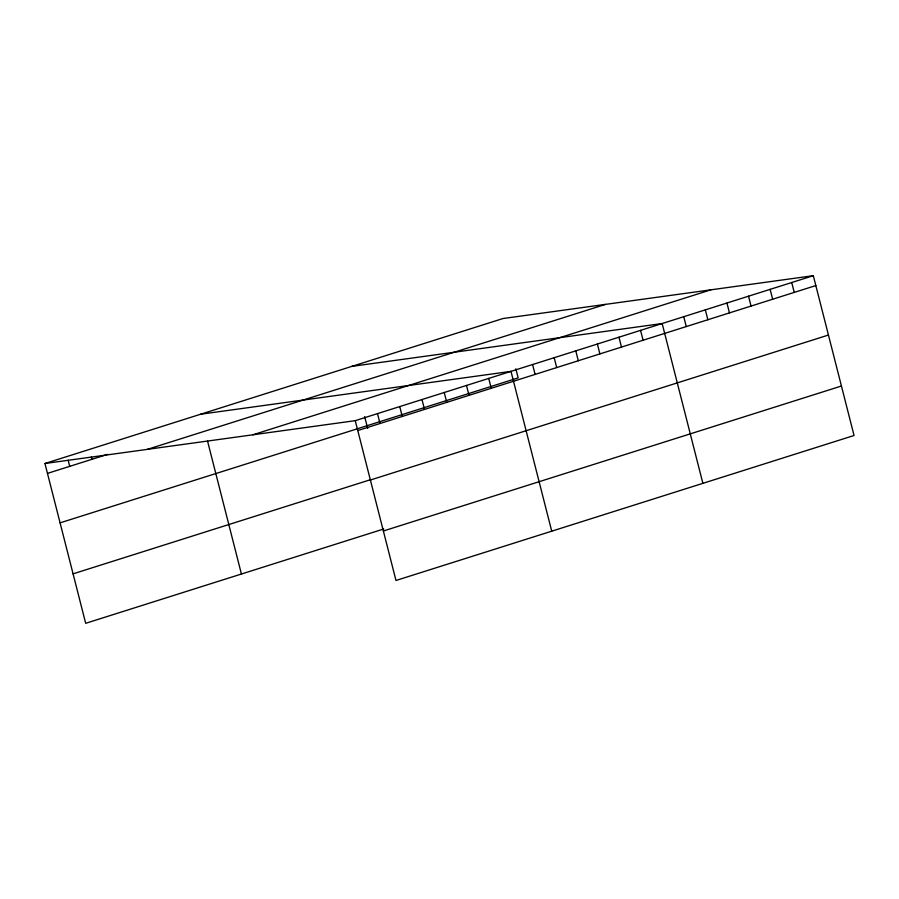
<?xml version="1.0" encoding="UTF-8"?>
<svg xmlns="http://www.w3.org/2000/svg" width="899" height="899" viewBox="0 0 899 899"><rect width="100%" height="100%" fill="white"/><g stroke="black" fill="none" stroke-linecap="round" stroke-linejoin="round"><path stroke-width="1.35" d="M44.95 463.502L503.013 318.527L813.314 275.69L854.05 435.498L395.987 580.473L355.251 420.665L44.95 463.502L85.686 623.31L383.693 528.994M47.467 473.391L107.678 454.332M147.346 449.365L605.42 304.39M252.855 434.801L710.918 289.826M355.251 420.665L813.314 275.69M60.076 522.858L518.15 377.895L515.824 368.781M357.768 430.542L815.831 285.567M73.077 573.843L371.085 479.515M370.377 480.021L828.451 335.046M383.367 530.994L841.442 386.019M351.857 366.376L662.158 323.528L702.883 483.336M200.691 414.214L510.992 371.366L551.728 531.174M791.727 282.522L794.244 292.411M770.128 289.354L772.646 299.243M748.53 296.187L751.047 306.076M726.943 303.03L729.46 312.908M705.344 309.863L707.861 319.741M683.746 316.695L686.263 326.573M640.56 330.36L643.077 340.249M618.962 337.204L621.479 347.081M597.374 344.036L599.891 353.914M575.776 350.868L578.293 360.746M554.177 357.701L556.695 367.59M532.59 364.533L535.107 374.422M488.741 378.412L491.259 388.301M466.491 385.457L469.008 395.335M444.241 392.492L446.758 402.381M421.991 399.538L424.519 409.416M399.752 406.584L402.269 416.462M377.501 413.619L380.019 423.508M364.657 416.619L367.669 428.418M207.523 441.027L241.426 574.023M91.338 456.838L91.968 459.31M68.144 460.176L69.717 466.345"/></g></svg>
